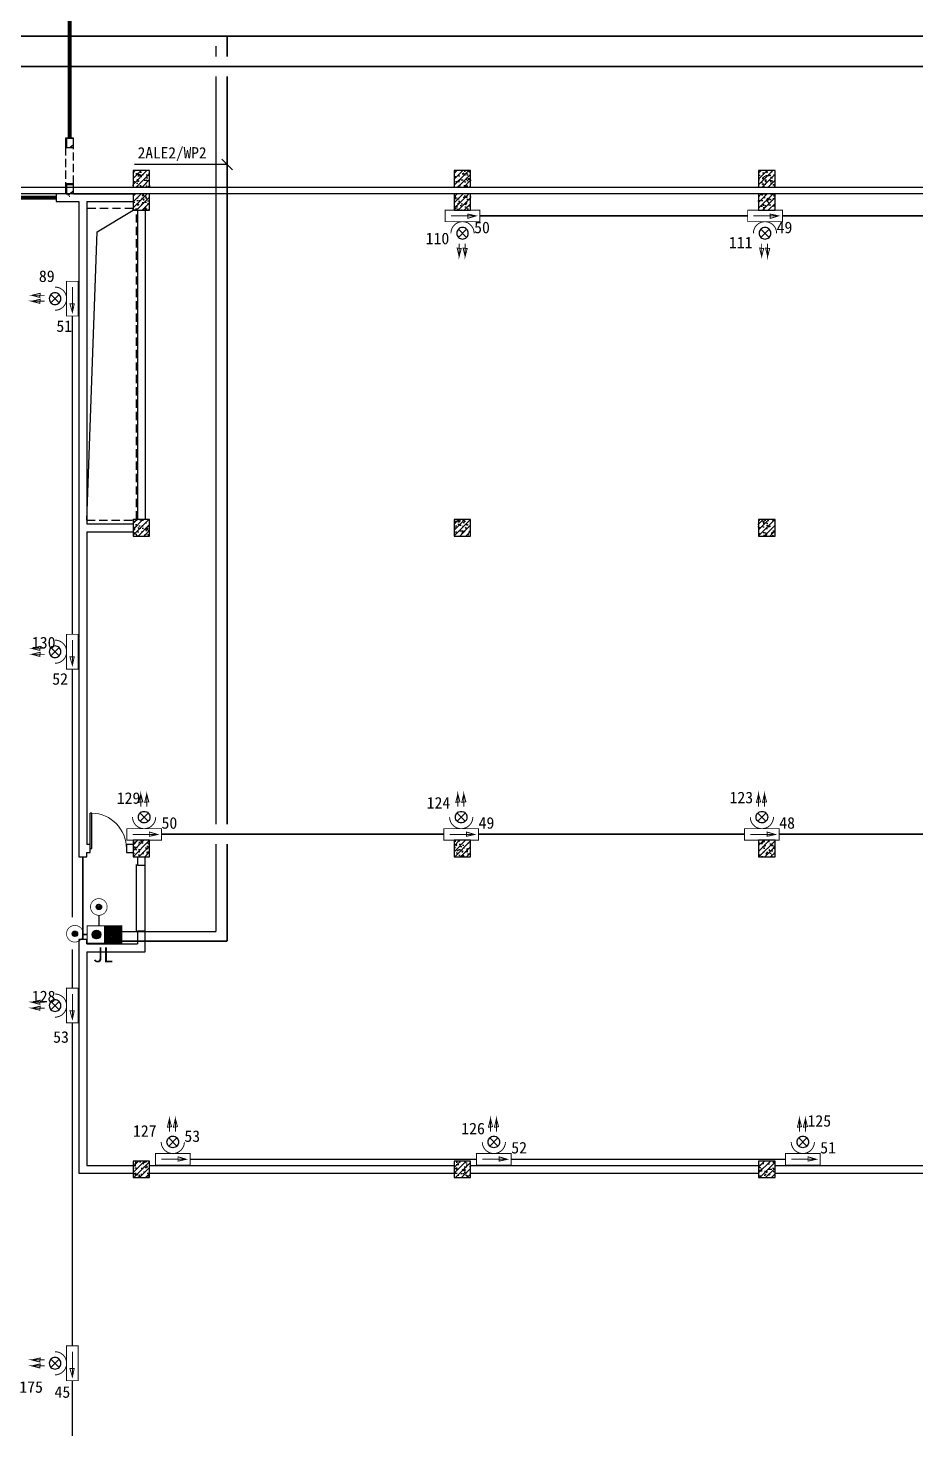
# Model space of a CAD drawing. Header units: millimetres. Extents: x -633009578 to 5705885, y -633235091 to 2571734.
# Drawn here: x 3103796 to 3130629, y 1886350 to 1928709 of the extents above; entities that cross this region are included whole.
import ezdxf

# ---------------------------------------------------------------- set-up
doc = ezdxf.new("R2010")
doc.units = ezdxf.units.MM
doc.header["$LTSCALE"] = 1000
doc.header["$MEASUREMENT"] = 0
doc.linetypes.add('DASH', pattern=[0.35, 0.25, -0.1])
doc.linetypes.add('HIDDEN', pattern=[0.375, 0.25, -0.125])
doc.layers.get('0').update_dxf_attribs({"color": 9})
for name, color, linetype in [('000000000000电气', 7, 'Continuous'), ('A-ABOV(投影线)', 154, 'HIDDEN'), ('A-COLUM(柱)', 255, 'Continuous'), ('A-DOOR(门）', 4, 'Continuous'), ('A-FLOR(看线)', 8, 'Continuous'), ('A-HATH(填充)', 8, 'Continuous'), ('A-OTHER(其它)', 192, 'Continuous'), ('A-WALL(墙)', 255, 'Continuous'), ('A-WINDOW（窗）', 4, 'Continuous'), ('电-强电平面-标注', 3, 'Continuous'), ('电-强电平面-线缆', 3, 'Continuous'), ('设备-照明', 3, 'Continuous'), ('设备-箱柜', 3, 'Continuous')]:
    doc.layers.add(name, color=color, linetype=linetype)
doc.styles.add('ELEC-DIM', font='simhei.ttf')
doc.styles.add('IDQSTYLE', font='simhei.ttf', dxfattribs={"width": 0.707, "bigfont": 'hztxt.shx'})
doc.styles.add('宋体', font='simhei.ttf')
pattern_1 = [(0, (597621.4751960391, 677977.5160347573), (0, 350), []), (37.875, (598021.4751960391, 677977.5160347573), (-169.61527734408, 218.0766567528281), []), (90, (598021.4751960391, 677977.5160347573), (-450, 2.755455298081545e-14), [])]

# ---------------------------------------------------------------- blocks, each defined once
blk = doc.blocks.new('HC000078')
at = {"color": 0, "linetype": 'Continuous', "const_width": 0.2}
for points in [[(-3.750000000000028, 1.25), (3.75, 1.25), (3.75, -1.25), (-3.750000000000028, -1.25), (-3.750000000000028, 1.25)], [(2.5, 0), (-2.500000000000028, 0)]]:
    blk.add_lwpolyline(points, dxfattribs=at)
blk.add_lwpolyline([(2.917016710174721, 0), (1.120131515022848, 0.3984556212736834), (1.120131515022848, -0.539087017017323)], close=True, dxfattribs=at)
at = {"color": 0, "style": 'IDQSTYLE', "width": 0.7}
blk.add_attdef('PSFHATT', (5.75, -1.25), '', height=2.5, dxfattribs=at)
blk = doc.blocks.new('HC000064')
at = {"color": 0, "linetype": 'Continuous'}
for p, q in [((-0.8838834764831063, -0.8838834764831063), (0.8838834764831063, 0.8838834764831063)), ((-0.8838834764830494, 0.8838834764831063), (0.8838834764831631, -0.8838834764831063))]:
    blk.add_line(p, q, dxfattribs=at)
at = {"color": 0, "linetype": 'Continuous', "const_width": 0.2}
blk.add_lwpolyline([(5.710751695749348e-14, 2.499999999999886, 0.1989123673796647), (-1.767766952966326, 1.767766952966327, 0.1989123673796613), (-2.5, 1.951292859901378e-16, 0.1989123673796761), (-1.767766952966326, -1.76776695296644, 0.1989123673796782), (5.594010226827932e-14, -2.500000000000227)], format="xyb", dxfattribs=at)
for points in [[(2.226896073527712, 0.5659208660671311), (5.003498004369476, 0.5624686703930024), (3.296463286048663, 1.009912150058199), (3.185957433181557, 0.1260038671447887), (5.003498004369476, 0.5624686703930024)], [(2.224443767981995, -0.721123763554715), (5.001045698823816, -0.7245759592289005), (3.294010980502946, -0.2771324795636474), (3.18350512763584, -1.161040762477114), (5.001045698823816, -0.7245759592289005)]]:
    blk.add_lwpolyline(points, dxfattribs=at)
at = {"color": 0, "linetype": 'Continuous'}
for centre, radius, start, end in [((1.199040866595169e-14, -7.105427357601002e-14), 1.250000000000069, 135.0000000000036, 179.9999999999968), ((-2.259303855112194e-14, -1.740829702612245e-13), 1.250000000000117, 89.99999999999898, 134.9999999999991), ((-9.10937991704941e-14, -1.740829702612245e-13), 1.250000000000117, 45.00000000000085, 89.99999999999582), ((-1.252331571777177e-13, -7.088774012231625e-14), 1.250000000000068, 3.249254662582951e-12, 44.99999999999639), ((-2.284838984678572e-13, -5.684341886080801e-14), 1.250000000000172, 315.0000000000093, 2.605510395054555e-12), ((-2.264854970235319e-14, -5.695444116327053e-14), 1.250000000000034, 179.9999999999974, 225.0000000000007), ((-2.270406085358445e-14, -1.338928967697939e-13), 1.24999999999998, 224.9999999999983, 270.000000000001), ((-9.131584377541913e-14, 3.996802888650564e-15), 1.250000000000118, 270.0000000000042, 315.0000000000028)]:
    blk.add_arc(centre, radius, start, end, dxfattribs=at)
at = {"color": 0, "style": 'IDQSTYLE', "width": 0.7}
blk.add_attdef('PSFHATT', (7.003498004369476, -2.500000010000227), '', height=2.5, dxfattribs=at)
blk = doc.blocks.new('*X287')
at = {"color": 0, "linetype": 'Continuous'}
for p, q in [((236.0206220574499, 320.0249076624117), (237.378127662451, 321.3824132674129)), ((236.0683141725853, 320.496863846259), (236.9061714786037, 321.3347211522775)), ((236.1016244846389, 319.6816460208888), (237.721389303974, 321.3014108402239)), ((236.2512206413302, 319.4069781088681), (237.9960572159946, 321.1518146835326)), ((236.4546819671401, 319.1861753659661), (238.2168599588967, 320.9483533577227)), ((236.710333914097, 319.0175632442111), (238.3854720806517, 320.6927014107658)), ((237.0274190887965, 318.9103843501987), (238.4926509746641, 320.3756162360663)), ((237.4411960024395, 318.8998971951298), (238.503138129733, 319.9618393224233))]:
    blk.add_line(p, q, dxfattribs=at)
blk = doc.blocks.new('*X288')
at = {"color": 0, "linetype": 'Continuous'}
for p, q in [((234.7655414724513, 317.9212989399893), (239.3433150387835, 322.4990725063215)), ((234.7655414724513, 318.3455630087012), (238.9190509700716, 322.4990725063215)), ((234.7655414724513, 318.7698270774131), (238.4947869013596, 322.4990725063215)), ((234.7655414724513, 319.1940911461251), (238.0705228326477, 322.4990725063215)), ((234.7655414724513, 319.618355214837), (237.6462587639358, 322.4990725063215)), ((234.7655414724513, 320.0426192835489), (237.2219946952239, 322.4990725063215)), ((234.7655414724513, 320.4668833522609), (236.797730626512, 322.4990725063215)), ((234.7655414724513, 320.8911474209728), (236.3734665578, 322.4990725063215)), ((234.7655414724513, 321.3154114896847), (235.9492024890881, 322.4990725063215)), ((234.7655414724513, 321.7396755583966), (235.5249384203761, 322.4990725063215)), ((234.7655414724513, 322.1639396271086), (235.1006743516642, 322.4990725063215)), ((234.7675791074955, 317.4990725063215), (239.7655414724513, 322.4970348712774)), ((235.1918431762074, 317.4990725063215), (239.7655414724513, 322.0727708025654)), ((235.6161072449193, 317.4990725063215), (239.7655414724513, 321.6485067338535)), ((236.0403713136312, 317.4990725063215), (239.7655414724513, 321.2242426651416)), ((236.4646353823431, 317.4990725063215), (239.7655414724513, 320.7999785964296)), ((236.8888994510551, 317.4990725063215), (239.7655414724513, 320.3757145277177)), ((237.313163519767, 317.4990725063215), (239.7655414724513, 319.9514504590058)), ((237.7374275884789, 317.4990725063215), (239.7655414724513, 319.5271863902939)), ((238.1616916571909, 317.4990725063215), (239.7655414724513, 319.1029223215819)), ((238.5859557259028, 317.4990725063215), (239.7655414724513, 318.67865825287)), ((239.0102197946147, 317.4990725063215), (239.7655414724513, 318.2543941841581)), ((239.4344838633266, 317.4990725063215), (239.7655414724513, 317.8301301154461))]:
    blk.add_line(p, q, dxfattribs=at)
blk = doc.blocks.new('HC000436')
at = {"color": 0, "linetype": 'Continuous'}
blk.add_line((-2.5, 0), (2.5, 0), dxfattribs=at)
at = {"color": 0, "linetype": 'Continuous', "const_width": 0.3}
for points in [[(2.5, 0), (2.5, 5), (-2.5, 5), (-2.5, 0)], [(-2.5, 0), (-2.5, -5), (2.5, -5)], [(2.5, -5), (2.5, 0)]]:
    blk.add_lwpolyline(points, dxfattribs=at)
at = {"color": 0, "linetype": 'Continuous'}
blk.add_circle((0, -2.361578653910044), 1.25, dxfattribs=at)
at = {"color": 0, "linetype": 'Continuous', "rotation": 180}
blk.add_blockref('*X288', (237.2655414724512, 322.4990725063214), dxfattribs=at)
at = {"color": 0, "linetype": 'Continuous'}
blk.add_blockref('*X287', (-237.2655414724513, -322.4990725063215), dxfattribs=at)
at = {"color": 0, "style": 'IDQSTYLE', "width": 0.7}
blk.add_attdef('PSFHATT', (4.5, -5), '', height=2.5, dxfattribs=at)
blk = doc.blocks.new('*X290')
at = {"color": 0, "linetype": 'Continuous'}
for p, q in [((345.9396703441159, 231.3883717918953), (346.8559364392781, 232.3046378870575)), ((346.0001760270881, 231.8731415435793), (346.371166687594, 232.2441322040853)), ((346.06646209552, 231.0908994745874), (347.153408756586, 232.1778461356533)), ((346.2827710366403, 230.8829443469958), (347.3613638841776, 231.961537194533)), ((346.5911216184944, 230.7670308601379), (347.4772773710355, 231.653186612679)), ((347.1377250094184, 230.88937018235), (347.3549380488233, 231.1065832217549))]:
    blk.add_line(p, q, dxfattribs=at)
blk = doc.blocks.new('HC000448')
at = {"color": 0, "linetype": 'Continuous', "const_width": 0.2000000000000002}
blk.add_lwpolyline([(-2.377408307652388, 0, 1), (2.422591692347567, 0, 1)], format="xyb", close=True, dxfattribs=at)
at = {"color": 0, "linetype": 'Continuous'}
blk.add_circle((0, 0), 0.7803404143294566, dxfattribs=at)
blk.add_blockref('*X290', (-346.7053415061296, -231.5389667250438), dxfattribs=at)
at = {"color": 0, "style": 'IDQSTYLE', "width": 0.7}
blk.add_attdef('PSFHATT', (4.422591702347566, -2.400000009999977), '', height=2.5, dxfattribs=at)
blk = doc.blocks.new('$DorLib2D$00000213')
at = {"color": 0, "linetype": 'DASH', "const_width": 0.02}
blk.add_lwpolyline([(0.5, 3.552713678800501e-15), (-0.5, 3.552713678800501e-15)], dxfattribs=at)
blk = doc.blocks.new('$DorLib2D$00000136')
at = {"color": 0, "linetype": 'DASH'}
blk.add_line((0.5074999999959537, 0.6666666666674388), (-0.507500000003974, 0.666666666667382), dxfattribs=at)
at = {"color": 0, "linetype": 'Continuous'}
blk.add_line((-0.5000000000040377, -0.4999999999982236), (0.4999999999959623, -0.4999999999981668), dxfattribs=at)
blk = doc.blocks.new('$DorLib2D$00000001')
for p, q in [((0.45, 0.9750000000000001), (0.5000000000000002, 0.9750000000000001)), ((0.45, 0), (0.45, 0.9750000000000001)), ((0.5, 0), (0.5, 0.9750000000000001)), ((0.5, 0), (0.45, 0))]:
    blk.add_line(p, q)
at = {"lineweight": 13}
blk.add_arc((0.475, 0), 0.975, 91.4692835813538, 180, dxfattribs=at)
blk = doc.blocks.new('_FZH')
h = blk.add_hatch()
h.set_pattern_fill('钢筋混凝土', color=256, scale=0.1, style=0)
h.set_pattern_definition([(45, (0, 0), (-0.1767766952966369, 0.1767766952966369), []), (50, (0, 0), (0.7172601826007535, -0.06275213498259512), [0.07500000000000001, -0.8250000000000001]), (355, (0, 0), (-0.138751333613, 0.7521921337000119), [0.06, -0.66]), (100.4514, (0.05977168000000001, -0.00522934), (0.5785093817140216, 0.6894395420609536), [0.06374019, -0.701142112]), (46.1842, (0, 0.2), (1.067241048625645, -0.1655190143290181), [0.1125, -1.2375]), (96.6356, (0.088936745, 0.186206693), (0.9346627055487033, 0.9741178709004418), [0.095610288, -1.051713]), (351.1842, (0, 0.2), (0.9346619451336272, 0.9741186009253247), [0.09000000000000001, -0.9900000000000001]), (21, (0.1, 0.15), (0.5969070521184617, -0.4026188906653388), [0.07500000000000001, -0.8250000000000001]), (326, (0.1, 0.15), (0.2433153319215824, 0.7251500450468529), [0.06, -0.66]), (71.4514, (0.149742233, 0.116448394), (0.84022262858149, 0.3225304967099524), [0.06374019, -0.701142112]), (37.50000000000001, (0, 0), (0.01215985531729062, 0.3328938538313115), [0, -0.652, 0, -0.67, 0, -0.6625000000000001]), (7.499999999999999, (0, 0), (0.2630695374421486, 0.3944117118823603), [0, -0.382, 0, -0.637, 0, -0.2525]), (-32.5, (-0.223, 0), (0.533822436172409, -0.02255487173437976), [0, -0.25, 0, -0.78, 0, -1.035]), (-42.5, (-0.323, 0), (0.5831861693423862, 0.1001049823323177), [0, -0.325, 0, -0.518, 0, -0.735])])
h.paths.add_polyline_path([(-0.5, -0.5), (0.5, -0.5), (0.5, 0.5), (-0.5, 0.5)])
blk.add_lwpolyline([(-0.5, -0.5), (0.5, -0.5), (0.5, 0.5), (-0.5, 0.5)], close=True)

msp = doc.modelspace()

# ---------------------------------------------------------------- hatches: boundary and pattern name
at = {"layer": 'A-HATH(填充)'}
h = msp.add_hatch(dxfattribs=at)
h.set_pattern_fill('空心砖', color=256, scale=100, style=0)
h.set_pattern_definition(pattern_1)
h.paths.add_polyline_path([(3104929.994031748, 1925379.596922615), (3104929.994031748, 1925099.596922615), (3105169.994031753, 1925099.596922615), (3105169.994031753, 1925379.596922615)])
h = msp.add_hatch(dxfattribs=at)
h.set_pattern_fill('空心砖', color=256, scale=100, style=0)
h.set_pattern_definition(pattern_1)
h.paths.add_polyline_path([(3105169.994031753, 1923699.596922887), (3105169.994031753, 1923999.596922615), (3104929.994031748, 1923999.596922615), (3104929.994031753, 1923699.596922262), (3105049.994031752, 1923619.59692247)])

# ---------------------------------------------------------------- linework, layer by layer
at = {"layer": 'A-ABOV(投影线)'}
msp.add_lwpolyline([(3105569.994031747, 1923299.596922424), (3105569.994031747, 1913824.596922421), (3106969.994031749, 1913824.596922421), (3106969.994031749, 1913849.596871901), (3107069.994031747, 1913849.596972948), (3107069.994031747, 1919824.596922421), (3107069.994031747, 1923199.596889973), (3106969.994031749, 1923199.59699102), (3106969.994031749, 1923249.596922424), (3105569.994031747, 1923249.596922424)], dxfattribs=at)
at = {"layer": 'A-FLOR(看线)'}
for points in [[(3097119.994031751, 1923899.596922424), (3163419.994031749, 1923899.596922424)], [(3163419.994031749, 1923699.596922424), (3097119.994031749, 1923699.596923012)]]:
    msp.add_lwpolyline(points, dxfattribs=at)
at = {"layer": 'A-OTHER(其它)'}
msp.add_lwpolyline([(3105569.994031747, 1913824.596922421), (3105882.146005206, 1922548.282504387), (3106969.994031749, 1923199.596922424)], dxfattribs=at)
at = {"layer": 'A-WALL(墙)'}
for p, q in [((3104929.994031748, 1925379.596922615), (3104929.994031748, 1925099.596922615)), ((3105169.994031753, 1925379.596922615), (3104929.994031748, 1925379.596922615)), ((3105169.994031753, 1925099.596922615), (3105169.994031753, 1925379.596922615)), ((3104929.994031748, 1925099.596922615), (3105169.994031753, 1925099.596922615)), ((3105169.994031753, 1923999.596922615), (3104929.994031748, 1923999.596922615)), ((3104929.994031748, 1923999.596922615), (3104929.994031753, 1923699.596922262)), ((3105169.994031753, 1923699.596922887), (3105169.994031753, 1923999.596922615)), ((3104929.994031753, 1923699.596922262), (3104649.994030979, 1923699.596922263)), ((3104649.994030979, 1923699.596922263), (3104649.994030979, 1923459.596922262)), ((3105169.994031753, 1923699.596922887), (3105449.994031756, 1923699.596922262)), ((3105449.994031756, 1923699.596922262), (3106969.994031749, 1923699.596922262)), ((3104649.994030979, 1923459.596922262), (3105049.99403175, 1923459.596922262)), ((3105049.99403175, 1923459.596922262), (3105329.99403177, 1923459.59692167)), ((3105329.99403177, 1923459.59692167), (3105329.994031756, 1913599.596922424)), ((3105569.994031725, 1923459.596922403), (3105569.994031725, 1913719.596922412)), ((3105569.994031725, 1923459.596922403), (3106969.994031749, 1923459.596922262)), ((3107099.99403175, 1923199.596922453), (3107099.99403177, 1913849.596922453)), ((3107339.994031705, 1923199.596922453), (3107339.994031753, 1913849.596922453)), ((3105329.994031756, 1913599.596922424), (3105329.994031756, 1903899.596922424)), ((3105569.994031725, 1913719.596922412), (3106969.994031749, 1913719.596922424)), ((3105569.994031765, 1913479.596922411), (3105569.994031765, 1904019.596922466)), ((3105569.994031765, 1913479.596922411), (3106969.994031749, 1913479.596922424)), ((3105329.994031756, 1903899.596922424), (3105329.994031814, 1903649.596922107)), ((3105329.994031814, 1903649.596922107), (3105569.994031737, 1903649.596922107)), ((3105669.994031488, 1904019.596922634), (3105569.994031765, 1904019.596922466)), ((3105569.994031737, 1903649.596922107), (3105569.994031814, 1903779.596922465)), ((3105569.994031814, 1903779.596922465), (3105669.994031488, 1903779.596922481)), ((3105669.994031488, 1903779.596922481), (3105669.994031488, 1904019.596922634)), ((3106969.994031, 1904019.596922514), (3106769.994031996, 1904019.596922634)), ((3106769.994031996, 1904019.596922634), (3106769.994031997, 1903779.596922481)), ((3106769.994031997, 1903779.596922481), (3106969.994031, 1903779.596922647)), ((3107099.994032253, 1903649.596921476), (3107099.994031519, 1903399.596922107)), ((3107339.994031849, 1903399.596922107), (3107339.994032384, 1903649.596921476)), ((3107099.994031519, 1903399.596922107), (3107339.994031849, 1903399.596922107)), ((3105569.994031737, 1901149.596922107), (3105329.994031814, 1901149.596922107)), ((3105329.994031814, 1901149.596922107), (3105329.994031756, 1900899.596922424)), ((3105569.994031814, 1901019.596922453), (3105569.994031737, 1901149.596922107)), ((3107339.994031849, 1901399.596922107), (3107099.994031519, 1901399.596922107)), ((3107099.994031519, 1901399.596922107), (3107099.994031655, 1901019.596922453)), ((3107339.994031888, 1900779.596922452), (3107339.994031849, 1901399.596922107)), ((3105329.994031756, 1900899.596922424), (3105329.994031743, 1894079.596922424)), ((3105569.994031814, 1901019.596922453), (3107099.994031655, 1901019.596922453)), ((3105569.994031743, 1900779.596922452), (3105569.994031743, 1894319.596922425)), ((3105569.994031743, 1900779.596922452), (3107339.994031888, 1900779.596922452)), ((3105569.994031743, 1894319.596922425), (3106969.994031977, 1894319.596922438)), ((3107469.994031977, 1894319.596922422), (3116669.994031977, 1894319.596922448)), ((3117169.994031977, 1894319.596922421), (3125869.994031977, 1894319.596922419)), ((3126369.994031977, 1894319.596922484), (3132319.994031749, 1894319.596922424)), ((3105329.994031743, 1894079.596922424), (3106969.994031977, 1894079.596922406)), ((3107469.994031977, 1894079.596922422), (3116669.994031977, 1894079.596922442)), ((3117169.994031977, 1894079.596922421), (3125869.994031977, 1894079.596922413)), ((3126369.994031977, 1894079.596922412), (3132199.994031758, 1894079.596922405))]:
    msp.add_line(p, q, dxfattribs=at)
at = {"layer": 'A-WINDOW（窗）', "linetype": 'DASH'}
for p, q in [((3104929.994031752, 1925099.596922615), (3104929.994031752, 1923999.596922615)), ((3105169.994031752, 1923999.596922615), (3105169.994031752, 1925099.596922615))]:
    msp.add_line(p, q, dxfattribs=at)
at = {"layer": '电-强电平面-标注'}
for p, q in [((3109417.5, 1924581.5), (3107015.601265823, 1924581.5)), ((3109813.5, 1924581.5), (3109417.5, 1924581.5)), ((3109654.400974233, 1924740.599025767), (3109972.599025767, 1924422.400974233))]:
    msp.add_line(p, q, dxfattribs=at)
at = {"layer": '电-强电平面-线缆', "color": 1, "linetype": 'Continuous', "const_width": 45}
for points in [[(3095200, 1928461), (3134173, 1928461)], [(3109813.5, 1927846.5), (3109813.5, 1928461)], [(3039182.328569722, 1927546.5), (3135444.994031751, 1927546.5)], [(3109813.5, 1904634.441120134), (3109813.5, 1927246.5)], [(3117450.994031765, 1923028.903077573), (3125541.785129506, 1923028.903077573)], [(3126591.985129506, 1923028.903077573), (3134435.709164422, 1923028.903077573)], [(3105136.894305421, 1910376.503077573), (3105136.894305421, 1920000.903077573)], [(3105136.894305421, 1901824.5), (3105136.894305421, 1909326.303077573)], [(3107829.5, 1904334.441120134), (3116360.899999999, 1904334.441120134)], [(3117411.1, 1904334.441120134), (3125447.399999999, 1904334.441120134)], [(3126497.6, 1904334.441120134), (3139571.399999999, 1904334.441120134)], [(3109813.5, 1901097.28942051), (3109813.5, 1904034.441120134)], [(3105939.212691389, 1901881.841428549), (3105939.212691389, 1901559.595139461)], [(3105584.5, 1901300.811678037), (3105461.83370712, 1901300.811678036)], [(3106634.5, 1901097.28942051), (3109813.5, 1901097.28942051)], [(3105136.894305421, 1899676.696922427), (3105136.894305421, 1900852)], [(3105136.894305421, 1888861.096922427), (3105136.894305421, 1898626.496922427)], [(3108695.5, 1894504.096922432), (3117347.899999999, 1894504.096922432)], [(3118398.1, 1894504.096922432), (3126684.5, 1894504.096922432)], [(3105136.894305421, 1884164.5), (3105136.894305421, 1887811.096922427)]]:
    msp.add_lwpolyline(points, dxfattribs=at)
at = {"layer": '电-强电平面-线缆', "color": 6, "linetype": 'ByBlock', "const_width": 45}
for points in [[(3109478.95856623, 1927846.5), (3109478.95856623, 1928161)], [(3109478.95856623, 1904634.441120134), (3109478.95856623, 1927246.5)], [(3109478.95856623, 1901386.297569731), (3109478.95856623, 1904034.441120134)], [(3106634.5, 1901386.297569731), (3109478.95856623, 1901386.297569731)]]:
    msp.add_lwpolyline(points, dxfattribs=at)

# ---------------------------------------------------------------- block references
at = {"layer": 'A-COLUM(柱)', "xscale": 500, "yscale": 500, "zscale": 500}
for p in [(3107219.994031749, 1924149.596922424), (3116919.994031749, 1924149.596922424), (3126119.994031749, 1924149.596922424), (3107219.994031749, 1923449.596922424), (3116919.994031749, 1923449.596922424), (3126119.994031749, 1923449.596922424), (3107219.994031749, 1913599.596922424), (3116919.994031749, 1913599.596922424), (3126119.994031749, 1913599.596922424), (3107219.994031749, 1903899.596922424), (3116919.994031749, 1903899.596922424), (3126119.994031749, 1903899.596922424), (3107219.994031749, 1894199.596922424), (3116919.994031749, 1894199.596922424), (3126119.994031749, 1894199.596922424)]:
    msp.add_blockref('_FZH', p, dxfattribs=at)
at = {"layer": 'A-DOOR(门）', "extrusion": (0, 0, -1)}
for name, p, xscale, yscale, zscale, rotation in [('$DorLib2D$00000213', (-3105049.994031752, 1928379.596922232), 6000, 6000, 6000, 89.99999999999461), ('$DorLib2D$00000213', (-3105449.994031756, 1902399.596922178), 2500, 2500, 2500, 90.00000000000001), ('$DorLib2D$00000136', (-3107219.994031749, 1902399.596922186), -2000, 240, 2000, 270)]:
    msp.add_blockref(name, p, dxfattribs=dict(at, xscale=xscale, yscale=yscale, zscale=zscale, rotation=rotation))
for name, p, xscale, yscale, zscale in [('$DorLib2D$00000213', (-3101649.994031407, 1923579.596922262), 6000, 6000, 6000), ('$DorLib2D$00000001', (-3106219.994031812, 1903899.596922424), 1100, 1100, 1100)]:
    msp.add_blockref(name, p, dxfattribs=dict(at, xscale=xscale, yscale=yscale, zscale=zscale))
at = {"layer": '设备-照明', "xscale": 140, "yscale": 140, "zscale": 140}
for p in [(3116925.994031765, 1923028.903077573), (3126066.885129506, 1923028.903077573)]:
    msp.add_blockref('HC000078', p, dxfattribs=at)
at = {"layer": '设备-照明', "yscale": 140, "zscale": 140}
for name, p, xscale, rotation in [('HC000064', (3116925.994031765, 1922503.903077573), 140, 270.0000000000001), ('HC000064', (3126066.885129506, 1922503.903077573), 140, 270.0000000000001), ('HC000078', (3105136.894305421, 1920525.903077573), 140, 270.0000000000001), ('HC000064', (3104611.894305421, 1920525.903077573), 140, 180), ('HC000064', (3104611.894305421, 1909851.403077573), 140, 180), ('HC000078', (3105136.894305421, 1909851.403077573), 140, 270.0000000000001), ('HC000064', (3107304.5, 1904849.596922432), -140, 269.9999999999999), ('HC000064', (3116886, 1904849.596922432), -140, 269.9999999999999), ('HC000064', (3125972.5, 1904849.596922432), -140, 269.9999999999999), ('HC000078', (3107304.5, 1904324.596922432), -140, 180), ('HC000078', (3116886, 1904324.596922432), -140, 180), ('HC000078', (3125972.5, 1904324.596922432), -140, 180), ('HC000064', (3104611.894305421, 1899151.596922427), 140, 180), ('HC000078', (3105136.894305421, 1899151.596922427), 140, 270.0000000000001), ('HC000064', (3108170.5, 1895029.096922432), -140, 269.9999999999999), ('HC000064', (3117873, 1895029.096922432), -140, 269.9999999999999), ('HC000064', (3127209.5, 1895029.096922432), -140, 269.9999999999999), ('HC000078', (3108170.5, 1894504.096922432), -140, 180), ('HC000078', (3117873, 1894504.096922432), -140, 180), ('HC000078', (3127209.5, 1894504.096922432), -140, 180), ('HC000078', (3105136.894305421, 1888336.096922427), 140, 270.0000000000001), ('HC000064', (3104611.894305421, 1888336.096922427), 140, 180)]:
    msp.add_blockref(name, p, dxfattribs=dict(at, xscale=xscale, rotation=rotation))
at = {"layer": '设备-箱柜', "xscale": 105, "yscale": 105, "zscale": 105}
for name, p, rotation in [('HC000448', (3105937.712691389, 1902133.811678037), 180), ('HC000448', (3105213.212691389, 1901323.315943236), 180), ('HC000436', (3106109.5, 1901297.095139461), 270)]:
    msp.add_blockref(name, p, dxfattribs=dict(at, rotation=rotation))

# ---------------------------------------------------------------- texts
at = {"layer": '000000000000电气', "lineweight": 35, "style": '宋体'}
for s, p in [('50', (3117275.994031765, 1922503.903077573)), ('49', (3126416.885129506, 1922503.903077573)), ('51', (3104652.793611536, 1919520.583589765)), ('52', (3104526.907242628, 1908853.379311482)), ('53', (3104554.963788801, 1898027.115229248)), ('45', (3104596.499876274, 1887292.863478865))]:
    msp.add_text(s, height=350, dxfattribs=at).set_placement(p)
at = {"layer": '000000000000电气', "color": 4, "lineweight": 35, "style": '宋体'}
for s, p in [('110', (3115810.728641915, 1922171.594505903)), ('111', (3124975.867054538, 1922046.898745187)), ('89', (3104123.969287846, 1921030.737877666)), ('130', (3103911.747907585, 1909952.843711865)), ('129', (3106476.794322651, 1905250.802476399)), ('124', (3115843.158321692, 1905107.751428685)), ('123', (3124994.300271372, 1905267.756448181)), ('128', (3103911.747907585, 1899253.037556719)), ('126', (3116887.569711978, 1895258.74687564)), ('125', (3127350.887701008, 1895490.601782479)), ('127', (3106966.670525464, 1895186.073218611)), ('175', (3103532.020427525, 1887444.623467926))]:
    msp.add_text(s, height=350, dxfattribs=at).set_placement(p)
at = {"layer": '000000000000电气', "color": 2, "lineweight": 35, "style": '宋体'}
for s, p in [('50', (3107829.5, 1904499.596922432)), ('49', (3117411, 1904499.596922432)), ('48', (3126497.5, 1904499.596922432)), ('53', (3108520.5, 1895029.096922432)), ('52', (3118398, 1894679.096922432)), ('51', (3127734.5, 1894679.096922432))]:
    msp.add_text(s, height=350, dxfattribs=at).set_placement(p)
at = {"layer": '电-强电平面-标注', "style": 'ELEC-DIM'}
for s, height, p in [('2ALE2/WP2', 339.8734177215189, (3107110.537974683, 1924767.575949367)), ('JL', 450, (3105757.606414886, 1900462.216538575))]:
    msp.add_text(s, height=height, dxfattribs=at).set_placement(p)

doc.saveas('drawing.dxf')
